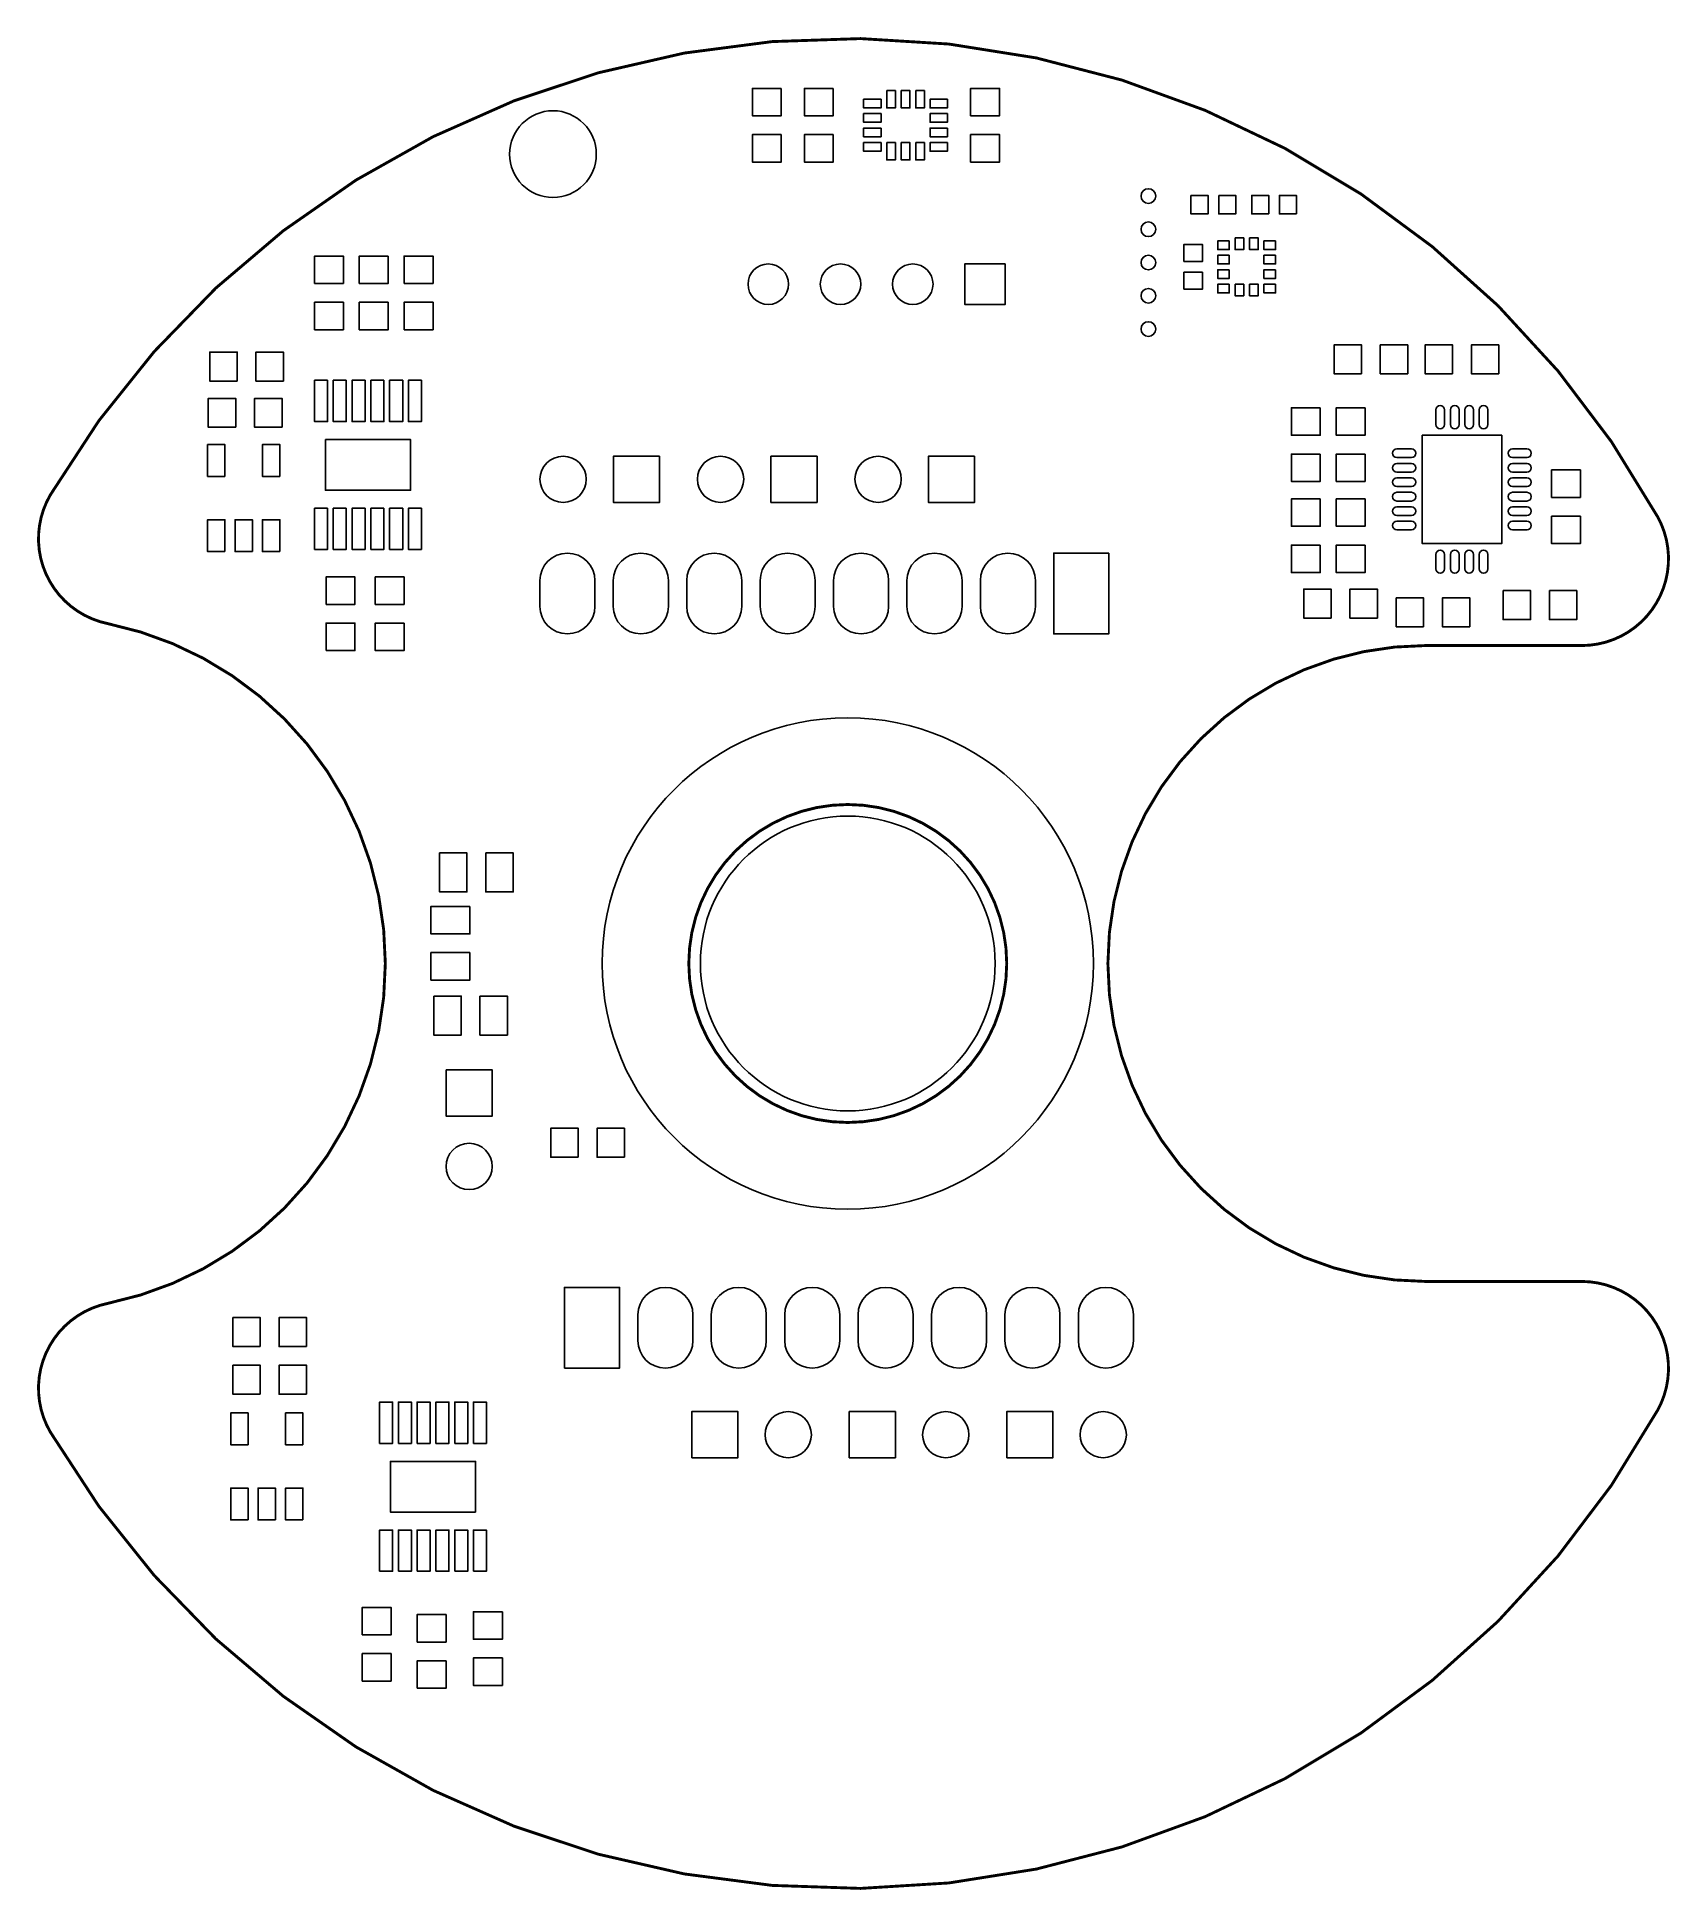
# Model space of a CAD drawing. Extents: x -28.1 to 28.4, y -32 to 32.
import ezdxf

# ---------------------------------------------------------------- set-up
doc = ezdxf.new("R2010")
doc.units = 0
for name, color, linetype in [('BG_DESIGN_OUTLINE', 85, 'CONTINUOUS'), ('BG_OUTLINE', 1, 'CONTINUOUS'), ('PIN_TOP', 80, 'CONTINUOUS')]:
    doc.layers.add(name, color=color, linetype=linetype)

msp = doc.modelspace()

# ---------------------------------------------------------------- linework, layer by layer
at = {"layer": 'BG_DESIGN_OUTLINE', "const_width": 0.1}
for points in [[(28.0241, 15.4483, 0.581336), (-27.5862, 16.2173)], [(-27.5862, 16.2173, 0.514568), (-25.6, 11.7575)], [(25.3969, 11, 0.570768), (28.0241, 15.4483)], [(-25.6, -11.7576, 0.816513), (-25.6, 11.7575)], [(20, 11, 1), (20, -11)], [(5.5, 0, 1), (-5.5, 0, 1), (5.5, 0)], [(28.0241, -15.4483, 0.570768), (25.3969, -11)], [(-25.6, -11.7576, 0.514551), (-27.5862, -16.2173)], [(-27.5862, -16.2173, 0.581336), (28.0241, -15.4483)]]:
    msp.add_lwpolyline(points, format="xyb", dxfattribs=at)
for points in [[(20, 11), (25.3969, 11)], [(25.3969, -11), (20, -11)]]:
    msp.add_lwpolyline(points, dxfattribs=at)
at = {"layer": 'BG_OUTLINE'}
for points in [[(5.5, 0, 1), (-5.5, 0, 1), (5.5, 0)], [(5.5, 0, 1), (-5.5, 0, 1), (5.5, 0)], [(5.1, 0, 1), (-5.1, 0, 1), (5.1, 0)], [(5.1, 0, 1), (-5.1, 0, 1), (5.1, 0)]]:
    msp.add_lwpolyline(points, format="xyb", dxfattribs=at)
at = {"layer": 'PIN_TOP'}
for points in [[(-2.3, 30.275), (-2.3, 29.325), (-3.3, 29.325), (-3.3, 30.275)], [(-0.5, 30.275), (-0.5, 29.325), (-1.5, 29.325), (-1.5, 30.275)], [(1.35, 30.2), (1.65, 30.2), (1.65, 29.6), (1.35, 29.6)], [(1.85, 30.2), (2.15, 30.2), (2.15, 29.6), (1.85, 29.6)], [(2.35, 30.2), (2.65, 30.2), (2.65, 29.6), (2.35, 29.6)], [(4.25, 29.325), (4.25, 30.275), (5.25, 30.275), (5.25, 29.325)], [(1.15, 29.9), (1.15, 29.6), (0.55, 29.6), (0.55, 29.9)], [(3.45, 29.9), (3.45, 29.6), (2.85, 29.6), (2.85, 29.9)], [(1.15, 29.4), (1.15, 29.1), (0.55, 29.1), (0.55, 29.4)], [(1.15, 28.9), (1.15, 28.6), (0.55, 28.6), (0.55, 28.9)], [(3.45, 29.4), (3.45, 29.1), (2.85, 29.1), (2.85, 29.4)], [(3.45, 28.9), (3.45, 28.6), (2.85, 28.6), (2.85, 28.9)], [(-2.3, 28.675), (-2.3, 27.725), (-3.3, 27.725), (-3.3, 28.675)], [(-0.5, 28.675), (-0.5, 27.725), (-1.5, 27.725), (-1.5, 28.675)], [(1.15, 28.4), (1.15, 28.1), (0.55, 28.1), (0.55, 28.4)], [(1.35, 28.4), (1.65, 28.4), (1.65, 27.8), (1.35, 27.8)], [(1.85, 28.4), (2.15, 28.4), (2.15, 27.8), (1.85, 27.8)], [(2.35, 28.4), (2.65, 28.4), (2.65, 27.8), (2.35, 27.8)], [(3.45, 28.4), (3.45, 28.1), (2.85, 28.1), (2.85, 28.4)], [(4.25, 27.725), (4.25, 28.675), (5.25, 28.675), (5.25, 27.725)], [(11.875, 26.57), (12.465, 26.57), (12.465, 25.93), (11.875, 25.93)], [(12.835, 26.57), (13.425, 26.57), (13.425, 25.93), (12.835, 25.93)], [(14.565, 25.93), (13.975, 25.93), (13.975, 26.57), (14.565, 26.57)], [(15.525, 25.93), (14.935, 25.93), (14.935, 26.57), (15.525, 26.57)], [(13.2, 25), (13.2, 24.7), (12.8, 24.7), (12.8, 25)], [(13.4, 25.1), (13.7, 25.1), (13.7, 24.7), (13.4, 24.7)], [(13.9, 25.1), (14.2, 25.1), (14.2, 24.7), (13.9, 24.7)], [(14.8, 25), (14.8, 24.7), (14.4, 24.7), (14.4, 25)], [(-18.45, 23.525), (-18.45, 24.475), (-17.45, 24.475), (-17.45, 23.525)], [(-15.9, 24.475), (-15.9, 23.525), (-16.9, 23.525), (-16.9, 24.475)], [(-15.35, 23.525), (-15.35, 24.475), (-14.35, 24.475), (-14.35, 23.525)], [(11.63, 24.285), (11.63, 24.875), (12.27, 24.875), (12.27, 24.285)], [(13.2, 24.5), (13.2, 24.2), (12.8, 24.2), (12.8, 24.5)], [(14.8, 24.5), (14.8, 24.2), (14.4, 24.2), (14.4, 24.5)], [(5.45, 24.2), (5.45, 22.8), (4.05, 22.8), (4.05, 24.2)], [(11.63, 23.325), (11.63, 23.915), (12.27, 23.915), (12.27, 23.325)], [(13.2, 24), (13.2, 23.7), (12.8, 23.7), (12.8, 24)], [(14.8, 24), (14.8, 23.7), (14.4, 23.7), (14.4, 24)], [(13.2, 23.5), (13.2, 23.2), (12.8, 23.2), (12.8, 23.5)], [(13.4, 23.5), (13.7, 23.5), (13.7, 23.1), (13.4, 23.1)], [(13.9, 23.5), (14.2, 23.5), (14.2, 23.1), (13.9, 23.1)], [(14.8, 23.5), (14.8, 23.2), (14.4, 23.2), (14.4, 23.5)], [(-18.45, 21.925), (-18.45, 22.875), (-17.45, 22.875), (-17.45, 21.925)], [(-15.9, 22.875), (-15.9, 21.925), (-16.9, 21.925), (-16.9, 22.875)], [(-15.35, 21.925), (-15.35, 22.875), (-14.35, 22.875), (-14.35, 21.925)], [(17.775, 20.4), (16.825, 20.4), (16.825, 21.4), (17.775, 21.4)], [(19.375, 20.4), (18.425, 20.4), (18.425, 21.4), (19.375, 21.4)], [(20.925, 20.4), (19.975, 20.4), (19.975, 21.4), (20.925, 21.4)], [(22.525, 20.4), (21.575, 20.4), (21.575, 21.4), (22.525, 21.4)], [(-21.125, 20.15), (-22.075, 20.15), (-22.075, 21.15), (-21.125, 21.15)], [(-19.525, 20.15), (-20.475, 20.15), (-20.475, 21.15), (-19.525, 21.15)], [(-18, 20.1745), (-18, 18.7495), (-18.45, 18.7495), (-18.45, 20.1745)], [(-17.35, 20.1745), (-17.35, 18.7495), (-17.8, 18.7495), (-17.8, 20.1745)], [(-16.7, 20.1745), (-16.7, 18.7495), (-17.15, 18.7495), (-17.15, 20.1745)], [(-16.05, 20.1745), (-16.05, 18.7495), (-16.5, 18.7495), (-16.5, 20.1745)], [(-15.4, 20.1745), (-15.4, 18.7495), (-15.85, 18.7495), (-15.85, 20.1745)], [(-14.75, 20.1745), (-14.75, 18.7495), (-15.2, 18.7495), (-15.2, 20.1745)], [(-21.175, 18.55), (-22.125, 18.55), (-22.125, 19.55), (-21.175, 19.55)], [(-19.575, 18.55), (-20.525, 18.55), (-20.525, 19.55), (-19.575, 19.55)], [(16.35, 19.225), (16.35, 18.275), (15.35, 18.275), (15.35, 19.225)], [(17.9, 19.225), (17.9, 18.275), (16.9, 18.275), (16.9, 19.225)], [(-21.55, 16.85), (-22.15, 16.85), (-22.15, 17.95), (-21.55, 17.95)], [(-19.65, 16.85), (-20.25, 16.85), (-20.25, 17.95), (-19.65, 17.95)], [(-18.0735, 18.1265), (-15.1265, 18.1265), (-15.1265, 16.3735), (-18.0735, 16.3735)], [(22.625, 18.275), (22.625, 14.525), (19.875, 14.525), (19.875, 18.275)], [(-6.51, 17.55), (-6.51, 15.95), (-8.11, 15.95), (-8.11, 17.55)], [(-1.06, 17.55), (-1.06, 15.95), (-2.66, 15.95), (-2.66, 17.55)], [(4.39, 17.55), (4.39, 15.95), (2.79, 15.95), (2.79, 17.55)], [(16.35, 17.625), (16.35, 16.675), (15.35, 16.675), (15.35, 17.625)], [(17.9, 17.625), (17.9, 16.675), (16.9, 16.675), (16.9, 17.625)], [(25.35, 17.075), (25.35, 16.125), (24.35, 16.125), (24.35, 17.075)], [(16.35, 16.075), (16.35, 15.125), (15.35, 15.125), (15.35, 16.075)], [(17.9, 16.075), (17.9, 15.125), (16.9, 15.125), (16.9, 16.075)], [(-18, 15.7505), (-18, 14.3255), (-18.45, 14.3255), (-18.45, 15.7505)], [(-17.35, 15.7505), (-17.35, 14.3255), (-17.8, 14.3255), (-17.8, 15.7505)], [(-16.7, 15.7505), (-16.7, 14.3255), (-17.15, 14.3255), (-17.15, 15.7505)], [(-16.05, 15.7505), (-16.05, 14.3255), (-16.5, 14.3255), (-16.5, 15.7505)], [(-15.4, 15.7505), (-15.4, 14.3255), (-15.85, 14.3255), (-15.85, 15.7505)], [(-14.75, 15.7505), (-14.75, 14.3255), (-15.2, 14.3255), (-15.2, 15.7505)], [(25.35, 15.475), (25.35, 14.525), (24.35, 14.525), (24.35, 15.475)], [(-21.55, 14.25), (-22.15, 14.25), (-22.15, 15.35), (-21.55, 15.35)], [(-20.6, 14.25), (-21.2, 14.25), (-21.2, 15.35), (-20.6, 15.35)], [(-19.65, 14.25), (-20.25, 14.25), (-20.25, 15.35), (-19.65, 15.35)], [(9.0325, 14.197), (9.0325, 11.403), (7.1275, 11.403), (7.1275, 14.197)], [(16.35, 14.475), (16.35, 13.525), (15.35, 13.525), (15.35, 14.475)], [(17.9, 14.475), (17.9, 13.525), (16.9, 13.525), (16.9, 14.475)], [(-18.05, 12.425), (-18.05, 13.375), (-17.05, 13.375), (-17.05, 12.425)], [(-15.35, 13.375), (-15.35, 12.425), (-16.35, 12.425), (-16.35, 13.375)], [(16.725, 11.95), (15.775, 11.95), (15.775, 12.95), (16.725, 12.95)], [(18.325, 11.95), (17.375, 11.95), (17.375, 12.95), (18.325, 12.95)], [(22.675, 12.9), (23.625, 12.9), (23.625, 11.9), (22.675, 11.9)], [(24.275, 12.9), (25.225, 12.9), (25.225, 11.9), (24.275, 11.9)], [(19.925, 11.65), (18.975, 11.65), (18.975, 12.65), (19.925, 12.65)], [(21.525, 11.65), (20.575, 11.65), (20.575, 12.65), (21.525, 12.65)], [(-18.05, 10.825), (-18.05, 11.775), (-17.05, 11.775), (-17.05, 10.825)], [(-15.35, 11.775), (-15.35, 10.825), (-16.35, 10.825), (-16.35, 11.775)], [(-14.125, 3.825), (-13.175, 3.825), (-13.175, 2.475), (-14.125, 2.475)], [(-12.525, 3.825), (-11.575, 3.825), (-11.575, 2.475), (-12.525, 2.475)], [(-13.075, 1.975), (-13.075, 1.025), (-14.425, 1.025), (-14.425, 1.975)], [(-13.075, 0.375), (-13.075, -0.575), (-14.425, -0.575), (-14.425, 0.375)], [(-14.325, -1.125), (-13.375, -1.125), (-13.375, -2.475), (-14.325, -2.475)], [(-12.725, -1.125), (-11.775, -1.125), (-11.775, -2.475), (-12.725, -2.475)], [(-13.9, -3.68), (-12.3, -3.68), (-12.3, -5.28), (-13.9, -5.28)], [(-9.325, -6.7), (-10.275, -6.7), (-10.275, -5.7), (-9.325, -5.7)], [(-7.725, -6.7), (-8.675, -6.7), (-8.675, -5.7), (-7.725, -5.7)], [(-9.8025, -13.997), (-9.8025, -11.203), (-7.8975, -11.203), (-7.8975, -13.997)], [(-20.325, -13.25), (-21.275, -13.25), (-21.275, -12.25), (-20.325, -12.25)], [(-18.725, -13.25), (-19.675, -13.25), (-19.675, -12.25), (-18.725, -12.25)], [(-20.325, -14.9), (-21.275, -14.9), (-21.275, -13.9), (-20.325, -13.9)], [(-18.725, -14.9), (-19.675, -14.9), (-19.675, -13.9), (-18.725, -13.9)], [(-16.2, -16.6005), (-16.2, -15.1755), (-15.75, -15.1755), (-15.75, -16.6005)], [(-15.55, -16.6005), (-15.55, -15.1755), (-15.1, -15.1755), (-15.1, -16.6005)], [(-14.9, -16.6005), (-14.9, -15.1755), (-14.45, -15.1755), (-14.45, -16.6005)], [(-14.25, -16.6005), (-14.25, -15.1755), (-13.8, -15.1755), (-13.8, -16.6005)], [(-13.6, -16.6005), (-13.6, -15.1755), (-13.15, -15.1755), (-13.15, -16.6005)], [(-12.95, -16.6005), (-12.95, -15.1755), (-12.5, -15.1755), (-12.5, -16.6005)], [(-20.75, -16.65), (-21.35, -16.65), (-21.35, -15.55), (-20.75, -15.55)], [(-18.85, -16.65), (-19.45, -16.65), (-19.45, -15.55), (-18.85, -15.55)], [(-5.4, -17.1), (-5.4, -15.5), (-3.8, -15.5), (-3.8, -17.1)], [(0.05, -17.1), (0.05, -15.5), (1.65, -15.5), (1.65, -17.1)], [(5.5, -17.1), (5.5, -15.5), (7.1, -15.5), (7.1, -17.1)], [(-12.8765, -18.9765), (-15.8235, -18.9765), (-15.8235, -17.2235), (-12.8765, -17.2235)], [(-20.75, -19.25), (-21.35, -19.25), (-21.35, -18.15), (-20.75, -18.15)], [(-19.8, -19.25), (-20.4, -19.25), (-20.4, -18.15), (-19.8, -18.15)], [(-18.85, -19.25), (-19.45, -19.25), (-19.45, -18.15), (-18.85, -18.15)], [(-16.2, -21.0245), (-16.2, -19.5995), (-15.75, -19.5995), (-15.75, -21.0245)], [(-15.55, -21.0245), (-15.55, -19.5995), (-15.1, -19.5995), (-15.1, -21.0245)], [(-14.9, -21.0245), (-14.9, -19.5995), (-14.45, -19.5995), (-14.45, -21.0245)], [(-14.25, -21.0245), (-14.25, -19.5995), (-13.8, -19.5995), (-13.8, -21.0245)], [(-13.6, -21.0245), (-13.6, -19.5995), (-13.15, -19.5995), (-13.15, -21.0245)], [(-12.95, -21.0245), (-12.95, -19.5995), (-12.5, -19.5995), (-12.5, -21.0245)], [(-16.8, -23.225), (-16.8, -22.275), (-15.8, -22.275), (-15.8, -23.225)], [(-11.95, -22.425), (-11.95, -23.375), (-12.95, -23.375), (-12.95, -22.425)], [(-14.9, -23.475), (-14.9, -22.525), (-13.9, -22.525), (-13.9, -23.475)], [(-16.8, -24.825), (-16.8, -23.875), (-15.8, -23.875), (-15.8, -24.825)], [(-14.9, -25.075), (-14.9, -24.125), (-13.9, -24.125), (-13.9, -25.075)], [(-11.95, -24.025), (-11.95, -24.975), (-12.95, -24.975), (-12.95, -24.025)]]:
    msp.add_lwpolyline(points, close=True, dxfattribs=at)
for points in [[(20.35, 18.65), (20.35, 19.15, -1), (20.65, 19.15), (20.65, 18.65, -1)], [(20.85, 18.65), (20.85, 19.15, -1), (21.15, 19.15), (21.15, 18.65, -1)], [(21.35, 18.65), (21.35, 19.15, -1), (21.65, 19.15), (21.65, 18.65, -1)], [(21.85, 18.65), (21.85, 19.15, -1), (22.15, 19.15), (22.15, 18.65, -1)], [(19, 17.8), (19.5, 17.8, -1), (19.5, 17.5), (19, 17.5, -1)], [(23, 17.8), (23.5, 17.8, -1), (23.5, 17.5), (23, 17.5, -1)], [(19, 17.3), (19.5, 17.3, -1), (19.5, 17), (19, 17, -1)], [(19, 16.8), (19.5, 16.8, -1), (19.5, 16.5), (19, 16.5, -1)], [(23, 17.3), (23.5, 17.3, -1), (23.5, 17), (23, 17, -1)], [(23, 16.8), (23.5, 16.8, -1), (23.5, 16.5), (23, 16.5, -1)], [(19, 16.3), (19.5, 16.3, -1), (19.5, 16), (19, 16, -1)], [(23, 16.3), (23.5, 16.3, -1), (23.5, 16), (23, 16, -1)], [(19, 15.8), (19.5, 15.8, -1), (19.5, 15.5), (19, 15.5, -1)], [(23, 15.8), (23.5, 15.8, -1), (23.5, 15.5), (23, 15.5, -1)], [(19, 15.3), (19.5, 15.3, -1), (19.5, 15), (19, 15, -1)], [(23, 15.3), (23.5, 15.3, -1), (23.5, 15), (23, 15, -1)], [(-10.6525, 12.3555), (-10.6525, 13.2445, -1), (-8.7475, 13.2445), (-8.7475, 12.3555, -1)], [(-8.1125, 12.3555), (-8.1125, 13.2445, -1), (-6.2075, 13.2445), (-6.2075, 12.3555, -1)], [(-5.5725, 12.3555), (-5.5725, 13.2445, -1), (-3.6675, 13.2445), (-3.6675, 12.3555, -1)], [(-3.0325, 12.3555), (-3.0325, 13.2445, -1), (-1.1275, 13.2445), (-1.1275, 12.3555, -1)], [(-0.4925, 12.3555), (-0.4925, 13.2445, -1), (1.4125, 13.2445), (1.4125, 12.3555, -1)], [(2.0475, 12.3555), (2.0475, 13.2445, -1), (3.9525, 13.2445), (3.9525, 12.3555, -1)], [(4.5875, 12.3555), (4.5875, 13.2445, -1), (6.4925, 13.2445), (6.4925, 12.3555, -1)], [(20.35, 13.65), (20.35, 14.15, -1), (20.65, 14.15), (20.65, 13.65, -1)], [(20.85, 13.65), (20.85, 14.15, -1), (21.15, 14.15), (21.15, 13.65, -1)], [(21.35, 13.65), (21.35, 14.15, -1), (21.65, 14.15), (21.65, 13.65, -1)], [(21.85, 13.65), (21.85, 14.15, -1), (22.15, 14.15), (22.15, 13.65, -1)], [(-5.3575, -12.1555), (-5.3575, -13.0445, -1), (-7.2625, -13.0445), (-7.2625, -12.1555, -1)], [(-2.8175, -12.1555), (-2.8175, -13.0445, -1), (-4.7225, -13.0445), (-4.7225, -12.1555, -1)], [(-0.2775, -12.1555), (-0.2775, -13.0445, -1), (-2.1825, -13.0445), (-2.1825, -12.1555, -1)], [(2.2625, -12.1555), (2.2625, -13.0445, -1), (0.3575, -13.0445), (0.3575, -12.1555, -1)], [(4.8025, -12.1555), (4.8025, -13.0445, -1), (2.8975, -13.0445), (2.8975, -12.1555, -1)], [(7.3425, -12.1555), (7.3425, -13.0445, -1), (5.4375, -13.0445), (5.4375, -12.1555, -1)], [(9.8825, -12.1555), (9.8825, -13.0445, -1), (7.9775, -13.0445), (7.9775, -12.1555, -1)]]:
    msp.add_lwpolyline(points, format="xyb", close=True, dxfattribs=at)
for centre, radius in [((-10.2, 28), 1.5), ((10.4, 26.55), 0.254), ((10.4, 25.4), 0.254), ((10.4, 24.25), 0.254), ((-2.75, 23.5), 0.7), ((-0.25, 23.5), 0.7), ((2.25, 23.5), 0.7), ((10.4, 23.1), 0.254), ((10.4, 21.95), 0.254), ((-9.85, 16.75), 0.8), ((-4.4, 16.75), 0.8), ((1.05, 16.75), 0.8), ((0, 0), 8.5), ((-13.1, -7.02), 0.8), ((-2.06, -16.3), 0.8), ((3.39, -16.3), 0.8), ((8.84, -16.3), 0.8)]:
    msp.add_circle(centre, radius, dxfattribs=at)

doc.saveas('drawing.dxf')
